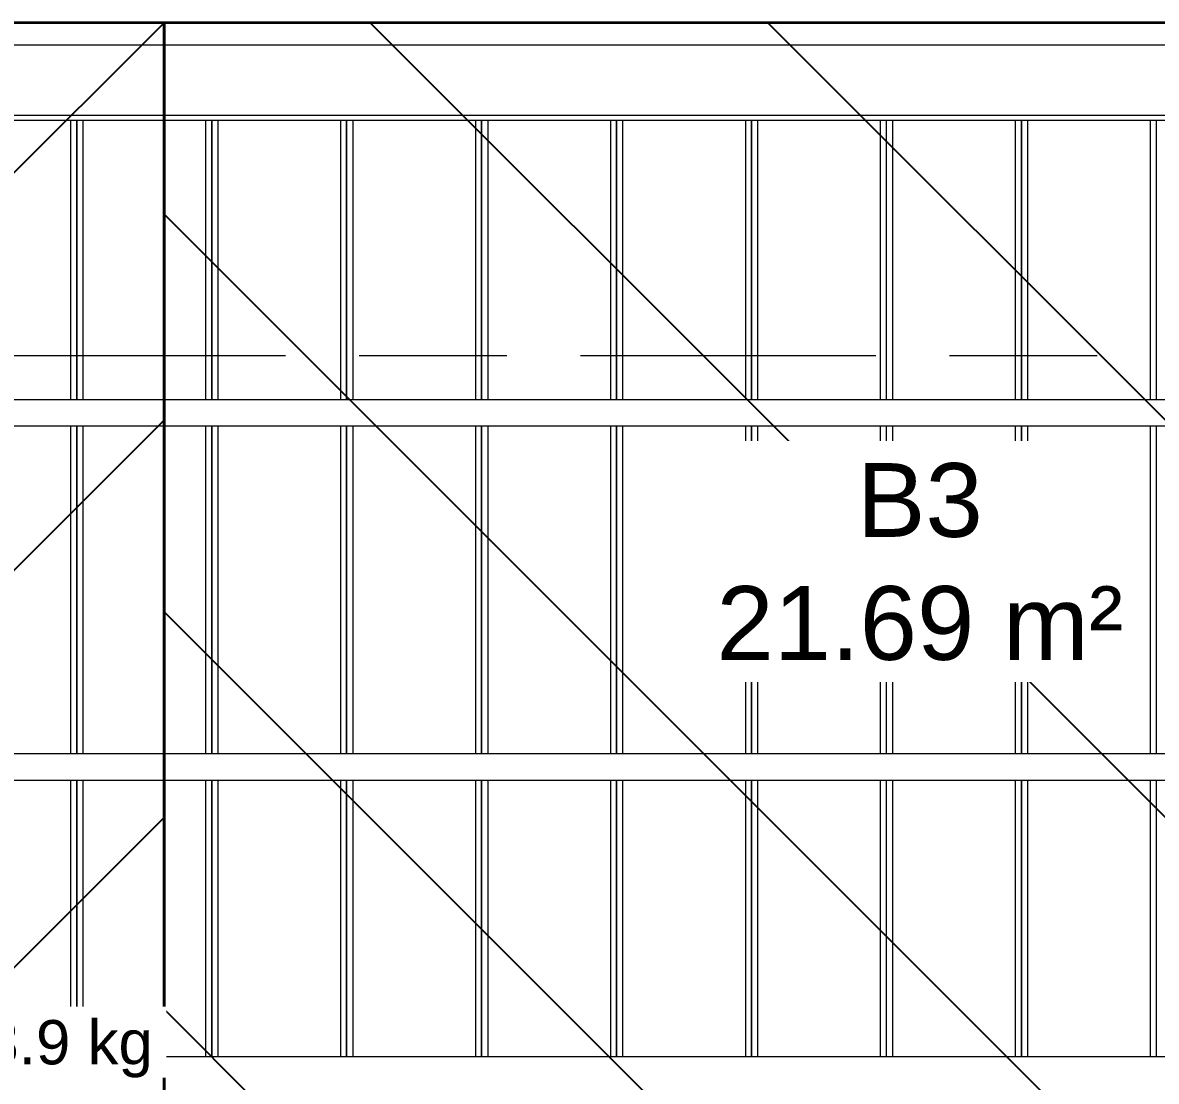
# Model space of a CAD drawing. Header units: metres. Extents: x -5.1 to 74.4, y -0.9 to 14.
# Drawn here: x 4.561 to 8.401, y 6.84 to 10.428 of the extents above; entities that cross this region are included whole.
import ezdxf

# ---------------------------------------------------------------- set-up
doc = ezdxf.new("R2010")
doc.units = ezdxf.units.M
doc.linetypes.add('Center', pattern=[2, 0.5, -0.25, 1, -0.25])
for name, color, linetype, lineweight in [('1', 7, 'Continuous', 18), ('A LARGUEROS', 7, 'Continuous', 9), ('A-NIVELES LINEA_', 7, 'Continuous', 18)]:
    doc.layers.add(name, color=color, linetype=linetype, lineweight=lineweight)
for name, color, linetype in [('ATR-ACHURADO', 9, 'Continuous'), ('ATR-AREAS', 1, 'Continuous'), ('ATR-TEXTO', 1, 'Continuous')]:
    doc.layers.add(name, color=color, linetype=linetype)
doc.styles.add('Arial', font='arial.ttf', dxfattribs={"height": 2e-05})

# ---------------------------------------------------------------- blocks, each defined once
blk = doc.blocks.new('MontenC-Calibre14-GMI 1 - MONTEN _C_ 10_ CAL14-1479441-CORTE TRANSVERSAL 1-1_')
at = {"layer": 'A LARGUEROS', "color": 8, "lineweight": 5, "true_color": 0x808080}
blk.add_line((-0.1442, 10.3529), (10.2185, 10.3529), dxfattribs=at)
blk = doc.blocks.new('MontenDobleC-Espalda-Calibre14-GMI - MONTEN DBL _C_ 12_ CAL14-1579533-CORTE TRANSVERSAL 1-1_')
at = {"layer": 'A LARGUEROS', "color": 8, "lineweight": 5, "true_color": 0x808080}
for p, q in [((9.8802, 10.1134), (0.1966, 10.1134)), ((0.1966, 10.0974), (9.8802, 10.0974))]:
    blk.add_line(p, q, dxfattribs=at)
blk = doc.blocks.new('MontenC-Calibre14-GMI 1 - MONTEN _C_ 10_ CAL14 CON CLIPS A COLUMNA-1582845-CORTE TRANSVERSAL 1-1_')
at = {"layer": 'A LARGUEROS', "color": 8, "lineweight": 5, "true_color": 0x808080}
blk.add_line((9.8929, 6.9231), (0.1839, 6.9231), dxfattribs=at)
blk = doc.blocks.new('MontenC-Calibre14-GMI 1 - MONTEN _C_ 10_ CAL14 CON CLIPS A COLUMNA-1582771-CORTE TRANSVERSAL 1-1_')
at = {"layer": 'A LARGUEROS', "color": 8, "lineweight": 5, "true_color": 0x808080}
for p, q in [((9.8929, 7.95), (0.1839, 7.95)), ((0.1839, 7.8611), (9.8929, 7.8611))]:
    blk.add_line(p, q, dxfattribs=at)
blk = doc.blocks.new('MontenC-Calibre14-GMI 1 - MONTEN _C_ 10_ CAL14 CON CLIPS A COLUMNA-1582797-CORTE TRANSVERSAL 1-1_')
at = {"layer": 'A LARGUEROS', "color": 8, "lineweight": 5, "true_color": 0x808080}
for p, q in [((9.8929, 9.15), (0.1377, 9.15)), ((0.1377, 9.0611), (9.8929, 9.0611))]:
    blk.add_line(p, q, dxfattribs=at)

msp = doc.modelspace()

# ---------------------------------------------------------------- hatches: boundary and pattern name
at = {"layer": 'ATR-ACHURADO'}
h = msp.add_hatch(dxfattribs=at)
h.set_pattern_fill('ANSI31', scale=0.3)
h.paths.add_polyline_path([(0, 0.3), (4.6, 0.3), (4.6, 6.6), (5.04, 6.6), (5.04, 10.4277), (0, 10.4277)])
h = msp.add_hatch(dxfattribs=at)
h.set_pattern_fill('ANSI31', scale=0.3, angle=90)
h.paths.add_polyline_path([(5.04, 6.6), (9.7, 6.6), (9.7, 0.3), (10.08, 0.3), (10.08, 10.4277), (5.04, 10.4277)])

# ---------------------------------------------------------------- linework, layer by layer
at = {"layer": '1', "color": 254, "lineweight": 5, "true_color": 0xe5e5e5}
for p, q in [((4.7232, 10.0976), (4.7232, 9.1498)), ((4.7439, 9.1498), (4.7439, 10.0976)), ((4.7439, 10.0976), (4.7439, 9.1498)), ((4.7646, 10.0976), (4.7646, 9.1498)), ((5.1804, 10.0976), (5.1804, 9.1498)), ((5.2011, 9.1498), (5.2011, 10.0976)), ((5.2011, 10.0976), (5.2011, 9.1498)), ((5.2218, 10.0976), (5.2218, 9.1498)), ((5.6376, 10.0976), (5.6376, 9.1498)), ((5.6583, 9.1498), (5.6583, 10.0976)), ((5.6583, 10.0976), (5.6583, 9.1498)), ((5.679, 10.0976), (5.679, 9.1498)), ((6.0948, 10.0974), (6.0948, 9.1499)), ((6.1155, 9.1499), (6.1155, 10.0974)), ((6.1155, 10.0974), (6.1155, 9.1499)), ((6.1362, 10.0974), (6.1362, 9.1499)), ((6.552, 10.0974), (6.552, 9.1499)), ((6.5727, 9.1499), (6.5727, 10.0974)), ((6.5727, 10.0974), (6.5727, 9.1499)), ((6.5934, 10.0974), (6.5934, 9.1499)), ((7.0092, 10.0974), (7.0092, 9.1499)), ((7.0299, 9.1499), (7.0299, 10.0974)), ((7.0299, 10.0974), (7.0299, 9.1499)), ((7.0506, 10.0974), (7.0506, 9.1499)), ((7.4664, 10.0974), (7.4664, 9.1499)), ((7.4871, 9.1499), (7.4871, 10.0974)), ((7.5078, 10.0974), (7.5078, 9.1499)), ((7.9236, 10.0974), (7.9236, 9.15)), ((7.9443, 9.15), (7.9443, 10.0974)), ((7.9443, 10.0974), (7.9443, 9.15)), ((7.965, 10.0974), (7.965, 9.15)), ((8.3808, 10.0974), (8.3808, 9.15)), ((8.4015, 10.0974), (8.4015, 9.15)), ((4.7232, 9.0611), (4.7232, 7.9498)), ((4.7439, 7.9498), (4.7439, 9.0611)), ((4.7439, 9.0611), (4.7439, 7.9498)), ((4.7646, 9.0611), (4.7646, 7.9498)), ((5.1804, 9.0611), (5.1804, 7.9498)), ((5.2011, 7.9498), (5.2011, 9.0611)), ((5.2011, 9.0611), (5.2011, 7.9498)), ((5.2218, 9.0611), (5.2218, 7.9498)), ((5.6376, 9.0611), (5.6376, 7.9498)), ((5.6583, 7.9498), (5.6583, 9.0611)), ((5.6583, 9.0611), (5.6583, 7.9498)), ((5.679, 9.0611), (5.679, 7.9498)), ((6.0948, 9.0611), (6.0948, 7.9499)), ((6.1155, 7.9499), (6.1155, 9.0611)), ((6.1155, 9.0611), (6.1155, 7.9499)), ((6.1362, 9.0611), (6.1362, 7.9499)), ((6.552, 9.0611), (6.552, 7.9499)), ((6.5727, 7.9499), (6.5727, 9.0611)), ((6.5727, 9.0611), (6.5727, 7.9499)), ((6.5934, 9.0611), (6.5934, 7.9499)), ((7.0092, 9.0611), (7.0092, 7.9499)), ((7.0299, 7.9499), (7.0299, 9.0611)), ((7.0299, 9.0611), (7.0299, 7.9499)), ((7.0506, 9.0611), (7.0506, 7.9499)), ((7.4664, 9.0611), (7.4664, 7.9499)), ((7.4871, 7.9499), (7.4871, 9.0611)), ((7.5078, 9.0611), (7.5078, 7.9499)), ((7.9236, 9.0611), (7.9236, 7.95)), ((7.9443, 7.95), (7.9443, 9.0611)), ((7.9443, 9.0611), (7.9443, 7.95)), ((7.965, 9.0611), (7.965, 7.95)), ((8.3808, 9.0611), (8.3808, 7.95)), ((8.4015, 9.0611), (8.4015, 7.95)), ((4.7232, 7.8611), (4.7232, 6.9229)), ((4.7439, 6.9229), (4.7439, 7.8611)), ((4.7439, 7.8611), (4.7439, 6.9229)), ((4.7646, 7.8611), (4.7646, 6.9229)), ((5.1804, 7.8611), (5.1804, 6.9229)), ((5.2011, 6.9229), (5.2011, 7.8611)), ((5.2011, 7.8611), (5.2011, 6.9229)), ((5.2218, 7.8611), (5.2218, 6.9229)), ((5.6376, 7.8611), (5.6376, 6.9229)), ((5.6583, 6.9229), (5.6583, 7.8611)), ((5.6583, 7.8611), (5.6583, 6.9229)), ((5.679, 7.8611), (5.679, 6.9229)), ((6.0948, 7.8611), (6.0948, 6.923)), ((6.1155, 6.923), (6.1155, 7.8611)), ((6.1155, 7.8611), (6.1155, 6.923)), ((6.1362, 7.8611), (6.1362, 6.923)), ((6.552, 7.8611), (6.552, 6.923)), ((6.5727, 6.923), (6.5727, 7.8611)), ((6.5727, 7.8611), (6.5727, 6.923)), ((6.5934, 7.8611), (6.5934, 6.923)), ((7.0092, 7.8611), (7.0092, 6.923)), ((7.0299, 6.923), (7.0299, 7.8611)), ((7.0299, 7.8611), (7.0299, 6.923)), ((7.0506, 7.8611), (7.0506, 6.923)), ((7.4664, 7.8611), (7.4664, 6.923)), ((7.4871, 6.923), (7.4871, 7.8611)), ((7.5078, 7.8611), (7.5078, 6.923)), ((7.9236, 7.8611), (7.9236, 6.9231)), ((7.9443, 6.9231), (7.9443, 7.8611)), ((7.9443, 7.8611), (7.9443, 6.9231)), ((7.965, 7.8611), (7.965, 6.9231)), ((8.3808, 7.8611), (8.3808, 6.9231)), ((8.4015, 7.8611), (8.4015, 6.9231))]:
    msp.add_line(p, q, dxfattribs=at)
at = {"layer": 'A-NIVELES LINEA_', "linetype": 'Center'}
msp.add_line((-4.2993, 9.3), (10.0219, 9.3), dxfattribs=at)
at = {"layer": 'ATR-AREAS', "lineweight": 35}
for points in [[(0, 0.3), (4.6, 0.3), (4.6, 6.6), (5.04, 6.6), (5.04, 10.4277), (0, 10.4277)], [(5.04, 6.6), (9.7, 6.6), (9.7, 0.3), (10.08, 0.3), (10.08, 10.4277), (5.04, 10.4277)]]:
    msp.add_lwpolyline(points, close=True, dxfattribs=at)

# ---------------------------------------------------------------- block references
at = {"layer": 'A LARGUEROS', "color": 8, "lineweight": 5, "true_color": 0x808080}
for name in ['MontenC-Calibre14-GMI 1 - MONTEN _C_ 10_ CAL14-1479441-CORTE TRANSVERSAL 1-1_', 'MontenDobleC-Espalda-Calibre14-GMI - MONTEN DBL _C_ 12_ CAL14-1579533-CORTE TRANSVERSAL 1-1_', 'MontenC-Calibre14-GMI 1 - MONTEN _C_ 10_ CAL14 CON CLIPS A COLUMNA-1582797-CORTE TRANSVERSAL 1-1_', 'MontenC-Calibre14-GMI 1 - MONTEN _C_ 10_ CAL14 CON CLIPS A COLUMNA-1582771-CORTE TRANSVERSAL 1-1_', 'MontenC-Calibre14-GMI 1 - MONTEN _C_ 10_ CAL14 CON CLIPS A COLUMNA-1582845-CORTE TRANSVERSAL 1-1_']:
    msp.add_blockref(name, (0, 0), dxfattribs=at)

# ---------------------------------------------------------------- next in the draw order: texts
at = {"layer": 'ATR-TEXTO', "attachment_point": 5, "style": 'Arial', "bg_fill": 3, "box_fill_scale": 1.3, "bg_fill_color": 0}
for s, insert, char_height in [('B3\\P21.69 m²', (7.6, 8.6), 0.25), ('198.9 kg', (4.6, 6.95), 0.15)]:
    msp.add_mtext(s, dxfattribs=dict(at, insert=insert, char_height=char_height))

doc.saveas('drawing.dxf')
